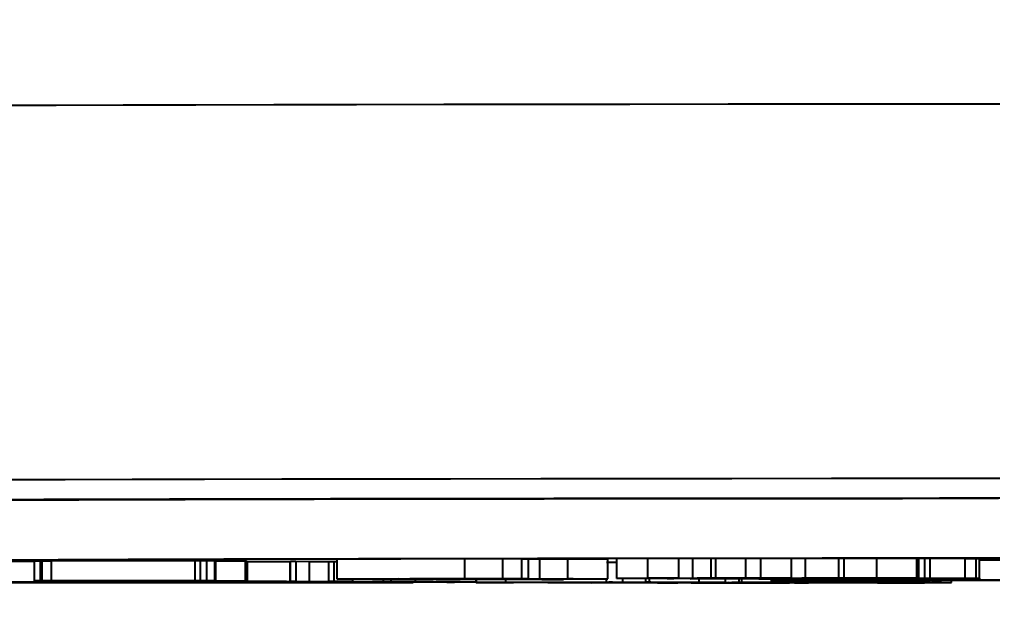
# Model space of a CAD drawing. Header units: millimetres. Extents: x 1852 to 4288, y 681 to 2404.
# Drawn here: x 2836.99 to 2886.38, y 882.88 to 912.52 of the extents above; entities that cross this region are included whole.
import ezdxf

# ---------------------------------------------------------------- set-up
doc = ezdxf.new("R2010")
doc.units = ezdxf.units.MM
doc.layers.add('AM_5', color=3, linetype='Continuous', lineweight=25)
doc.styles.add('SLDTEXTSTYLE1', font='txt.shx', dxfattribs={"width": 0.7, "bigfont": 'gbcbig.shx'})
doc.dimstyles.new('SLDDIMSTYLE12$0', dxfattribs={"dimtxt": 12, "dimasz": 10, "dimexe": 0, "dimexo": 0.0625, "dimgap": 0.875, "dimtad": 1, "dimdec": 1, "dimlfac": 1.8, "dimrnd": 1e-09, "dimzin": 12, "dimdsep": 46, "dimtxsty": 'SLDTEXTSTYLE1', "dimcen": 0.09, "dimdle": 8.16, "dimclrd": 3, "dimclre": 3, "dimadec": 0, "dimazin": 3, "dimtfac": 1, "dimtdec": 1, "dimtofl": 0, "dimtmove": 0, "dimatfit": 3, "dimfxl": 0, "dimfrac": 2, "dimtolj": 1, "dimlwd": 5, "dimlwe": 5, "dimarcsym": 0})

# ---------------------------------------------------------------- blocks, each defined once
blk = doc.blocks.new('*D99')
at = {"layer": 'AM_5', "color": 3, "lineweight": 5, "transparency": 16777216}
blk.add_line((2902.723, 1125.531), (2714.729, 1125.531), dxfattribs=at)
at = {"layer": 'AM_5', "color": 3, "linetype": 'Continuous', "lineweight": 5, "transparency": 16777216}
for p, q in [((2714.729, 1115.531), (2714.729, 893.919)), ((2856.977, 883.919), (2714.729, 883.919))]:
    blk.add_line(p, q, dxfattribs=at)
at = {"layer": 'AM_5', "color": 3, "transparency": 16777216}
for points in [[(2713.062, 1115.531), (2716.396, 1115.531), (2714.729, 1125.531)], [(2713.062, 893.919), (2716.396, 893.919), (2714.729, 883.919)]]:
    blk.add_solid(points, dxfattribs=at)
at = {"layer": 'Defpoints', "color": 0, "transparency": 16777216}
for p in [(2902.785, 1125.531), (2714.729, 883.919), (2857.04, 883.919)]:
    blk.add_point(p, dxfattribs=at)
at = {"layer": 'AM_5', "color": 0, "transparency": 16777216, "insert": (2707.854, 951.201), "char_height": 12, "attachment_point": 5, "rotation": 90, "style": 'SLDTEXTSTYLE1'}
blk.add_mtext('\\A1;245', dxfattribs=at)
blk = doc.blocks.new('*D100')
at = {"layer": 'AM_5', "color": 3, "lineweight": 5, "transparency": 16777216}
blk.add_line((2855.955, 883.991), (2714.908, 883.991), dxfattribs=at)
at = {"layer": 'AM_5', "color": 3, "linetype": 'Continuous', "lineweight": 5, "transparency": 16777216}
for p, q in [((2714.908, 873.991), (2714.908, 848.835)), ((2838.697, 838.835), (2714.908, 838.835))]:
    blk.add_line(p, q, dxfattribs=at)
at = {"layer": 'AM_5', "color": 3, "transparency": 16777216}
for points in [[(2713.241, 873.991), (2716.575, 873.991), (2714.908, 883.991)], [(2713.241, 848.835), (2716.575, 848.835), (2714.908, 838.835)]]:
    blk.add_solid(points, dxfattribs=at)
at = {"layer": 'Defpoints', "color": 0, "transparency": 16777216}
for p in [(2856.017, 883.991), (2714.908, 838.835), (2838.76, 838.835)]:
    blk.add_point(p, dxfattribs=at)
at = {"layer": 'AM_5', "color": 0, "transparency": 16777216, "insert": (2708.033, 861.413), "char_height": 12, "attachment_point": 5, "rotation": 90, "style": 'SLDTEXTSTYLE1'}
blk.add_mtext('\\A1;45', dxfattribs=at)

msp = doc.modelspace()

# ---------------------------------------------------------------- linework, layer by layer
at = {"color": 7, "linetype": 'Continuous', "lineweight": 25}
for p, q in [((2859.598, 885.145), (2853.107, 885.125)), ((2853.107, 884.125), (2853.107, 885.125)), ((2861.529, 885.15), (2859.598, 885.149)), ((2859.598, 884.149), (2859.598, 885.149)), ((2861.529, 884.15), (2861.529, 885.15)), ((2862.482, 885.145), (2861.529, 885.145)), ((2862.482, 884.145), (2862.482, 885.145)), ((2863.402, 885.134), (2862.829, 885.135)), ((2862.829, 884.135), (2862.829, 885.135)), ((2864.83, 885.139), (2863.402, 885.134)), ((2863.402, 884.134), (2863.402, 885.134)), ((2866.856, 885.143), (2864.83, 885.143)), ((2864.83, 884.143), (2864.83, 885.143)), ((2866.856, 884.143), (2866.856, 885.143)), ((2868.891, 885.161), (2867.311, 885.159)), ((2867.311, 884.159), (2867.311, 885.159)), ((2870.452, 885.169), (2868.891, 885.168)), ((2868.891, 884.168), (2868.891, 885.168)), ((2870.452, 884.169), (2870.452, 885.169)), ((2871.166, 885.165), (2870.452, 885.167)), ((2872.101, 885.166), (2871.166, 885.165)), ((2871.166, 884.165), (2871.166, 885.165)), ((2872.332, 885.168), (2872.101, 885.166)), ((2872.101, 884.166), (2872.101, 885.166)), ((2873.855, 885.167), (2872.332, 885.168)), ((2872.332, 884.168), (2872.332, 885.168)), ((2874.616, 885.169), (2873.855, 885.168)), ((2873.855, 884.168), (2873.855, 885.168)), ((2876.18, 885.177), (2874.616, 885.176)), ((2874.616, 884.176), (2874.616, 885.176)), ((2876.18, 884.177), (2876.18, 885.177)), ((2876.894, 885.172), (2876.18, 885.175)), ((2878.587, 885.175), (2876.894, 885.172)), ((2876.894, 884.172), (2876.894, 885.172)), ((2878.841, 885.177), (2878.587, 885.175)), ((2878.587, 884.175), (2878.587, 885.175)), ((2880.505, 885.176), (2878.841, 885.177)), ((2878.841, 884.177), (2878.841, 885.177)), ((2880.505, 884.176), (2880.505, 885.176)), ((2882.645, 885.17), (2882.532, 885.171)), ((2882.532, 884.171), (2882.532, 885.171)), ((2882.645, 884.17), (2882.645, 885.17)), ((2882.95, 885.161), (2882.645, 885.161)), ((2883.22, 885.164), (2882.95, 885.161)), ((2882.95, 884.161), (2882.95, 885.161)), ((2884.985, 885.163), (2883.22, 885.164)), ((2883.22, 884.164), (2883.22, 885.164)), ((2884.985, 884.163), (2884.985, 885.163)), ((2885.555, 884.154), (2885.555, 885.154)), ((2885.72, 884.153), (2885.72, 885.153)), ((2838.06, 885.041), (2837.754, 885.041)), ((2837.754, 884.041), (2837.754, 885.041)), ((2838.124, 885.041), (2838.06, 885.041)), ((2838.06, 884.041), (2838.06, 885.041)), ((2838.124, 885.041), (2838.124, 884.041)), ((2845.914, 885.043), (2838.613, 885.04)), ((2838.613, 884.04), (2838.613, 885.04)), ((2845.914, 884.043), (2845.914, 885.043)), ((2846.492, 885.045), (2846.186, 885.044)), ((2846.186, 884.044), (2846.186, 885.044)), ((2846.902, 885.04), (2846.492, 885.045)), ((2846.492, 884.045), (2846.492, 885.045)), ((2846.958, 885.037), (2846.902, 885.04)), ((2846.902, 884.04), (2846.902, 885.04)), ((2846.961, 884.037), (2846.961, 885.037)), ((2848.463, 884.026), (2848.463, 885.026)), ((2848.565, 884.025), (2848.565, 885.025)), ((2850.73, 885.007), (2848.565, 885.005)), ((2850.73, 884.007), (2850.73, 885.007)), ((2851.023, 885.009), (2850.745, 885.009)), ((2850.745, 884.009), (2850.745, 885.009)), ((2851.708, 885.006), (2851.023, 885.009)), ((2851.023, 885.009), (2851.023, 884.009)), ((2851.708, 884.006), (2851.708, 885.006)), ((2852.685, 884.999), (2851.708, 884.998)), ((2852.962, 885.001), (2852.685, 885.001)), ((2852.685, 884.001), (2852.685, 885.001)), ((2853.107, 885.001), (2852.962, 885.001)), ((2852.962, 884.001), (2852.962, 885.001)), ((2853.107, 884.125), (2859.849, 884.146)), ((2853.975, 884.125), (2853.107, 884.125)), ((2853.908, 883.997), (2853.908, 884.125)), ((2856.248, 884.133), (2854.748, 884.129)), ((2854.913, 884.124), (2854.913, 884.129)), ((2854.913, 884.124), (2854.915, 884.125)), ((2854.915, 884.125), (2854.915, 884.129)), ((2855.473, 883.993), (2855.473, 884.124)), ((2855.852, 883.99), (2855.852, 884.124)), ((2860.879, 884.126), (2856.248, 884.133)), ((2858.218, 884.139), (2856.801, 884.135)), ((2856.801, 884.135), (2861.432, 884.128)), ((2857.085, 883.987), (2857.085, 884.124)), ((2857.8, 884.119), (2858.945, 884.12)), ((2862.849, 884.133), (2858.218, 884.139)), ((2858.334, 884.126), (2858.334, 884.13)), ((2861.529, 884.15), (2858.771, 884.141)), ((2858.771, 884.141), (2862.428, 884.136)), ((2858.895, 884.125), (2858.895, 884.129)), ((2858.945, 884.12), (2858.945, 884.129)), ((2858.945, 884.12), (2860.879, 884.126)), ((2866.856, 884.143), (2859.287, 884.12)), ((2859.598, 884.149), (2861.529, 884.15)), ((2859.849, 884.146), (2859.598, 884.149)), ((2860.163, 883.979), (2860.163, 884.123)), ((2860.178, 884.123), (2860.178, 883.955)), ((2860.797, 884.144), (2860.797, 884.147)), ((2860.797, 884.144), (2862.482, 884.145)), ((2861.432, 884.135), (2861.432, 884.128)), ((2861.432, 884.128), (2862.849, 884.133)), ((2861.658, 884.127), (2861.658, 883.962)), ((2862.829, 884.135), (2863.402, 884.134)), ((2863.402, 884.134), (2865.097, 884.14)), ((2864.609, 884.105), (2864.609, 884.136)), ((2865.097, 884.14), (2864.83, 884.143)), ((2864.83, 884.143), (2866.856, 884.143)), ((2866.783, 883.965), (2866.783, 884.143)), ((2867.311, 884.159), (2870.406, 884.164)), ((2868.171, 884.159), (2867.311, 884.159)), ((2867.619, 883.961), (2867.619, 884.159)), ((2868.781, 883.961), (2868.781, 884.16)), ((2868.891, 884.168), (2870.452, 884.169)), ((2868.961, 883.961), (2868.961, 884.16)), ((2870.162, 884.162), (2869.461, 884.161)), ((2869.861, 884.15), (2869.861, 884.162)), ((2869.861, 884.15), (2870.203, 884.154)), ((2870.069, 884.15), (2869.861, 884.15)), ((2870.452, 884.169), (2870.306, 884.167)), ((2870.306, 884.167), (2871.166, 884.165)), ((2871.03, 884.145), (2882.95, 884.161)), ((2871.888, 884.144), (2871.03, 884.145)), ((2871.153, 884.161), (2871.144, 884.161)), ((2871.166, 884.165), (2872.101, 884.166)), ((2873.902, 884.167), (2871.39, 884.164)), ((2871.39, 884.164), (2871.801, 884.162)), ((2871.49, 883.958), (2871.49, 884.144)), ((2871.801, 884.162), (2871.801, 884.164)), ((2872.101, 884.166), (2872.332, 884.168)), ((2872.296, 884.151), (2880.069, 884.162)), ((2873.159, 884.151), (2872.296, 884.151)), ((2872.332, 884.168), (2873.902, 884.167)), ((2872.821, 883.953), (2872.821, 884.146)), ((2877.855, 884.153), (2873.18, 884.147)), ((2873.917, 884.156), (2873.226, 884.154)), ((2873.513, 883.954), (2873.513, 884.147)), ((2873.663, 883.955), (2873.663, 884.147)), ((2873.855, 884.168), (2876.134, 884.171)), ((2874.716, 884.168), (2873.855, 884.168)), ((2873.902, 884.167), (2873.902, 884.168)), ((2881.987, 884.163), (2874.451, 884.153)), ((2874.521, 884.137), (2874.521, 884.148)), ((2874.729, 884.137), (2874.521, 884.137)), ((2874.59, 884.162), (2874.59, 884.168)), ((2874.616, 884.176), (2876.18, 884.177)), ((2875.157, 884.149), (2875.157, 884.086)), ((2875.574, 884.158), (2875.574, 884.173)), ((2875.8, 884.158), (2875.574, 884.158)), ((2875.836, 884.149), (2875.836, 884.15)), ((2875.836, 884.149), (2877.487, 884.148)), ((2876.18, 884.177), (2875.998, 884.175)), ((2875.998, 884.175), (2876.894, 884.172)), ((2876.101, 884.167), (2876.005, 884.17)), ((2876.894, 884.172), (2878.587, 884.175)), ((2877.487, 884.148), (2876.979, 884.147)), ((2880.505, 884.176), (2877.174, 884.172)), ((2877.487, 884.148), (2877.487, 884.152)), ((2877.616, 884.143), (2877.616, 884.153)), ((2877.765, 884.143), (2877.616, 884.143)), ((2879.796, 884.146), (2877.855, 884.153)), ((2878.587, 884.175), (2878.841, 884.177)), ((2884.985, 884.163), (2878.674, 884.154)), ((2878.674, 884.154), (2880.654, 884.147)), ((2878.841, 884.177), (2880.505, 884.176)), ((2879.565, 884.164), (2878.915, 884.162)), ((2880.069, 884.162), (2880.323, 884.164)), ((2880.323, 884.164), (2881.987, 884.163)), ((2880.523, 884.155), (2880.523, 884.157)), ((2880.613, 884.154), (2880.523, 884.155)), ((2880.654, 884.147), (2880.654, 884.157)), ((2880.999, 884.145), (2880.999, 884.157)), ((2882.532, 884.171), (2882.645, 884.17)), ((2882.95, 884.161), (2883.22, 884.164)), ((2883.22, 884.164), (2884.985, 884.163)), ((2885.045, 884.086), (2885.045, 884.152)), ((2838.145, 884.037), (2837.754, 884.041)), ((2837.754, 884.041), (2838.06, 884.041)), ((2838.06, 884.041), (2838.124, 884.041)), ((2838.435, 884.037), (2838.451, 884.037)), ((2838.613, 884.04), (2845.914, 884.043)), ((2846.061, 884.041), (2838.76, 884.038)), ((2839.607, 884.038), (2839.607, 884.022)), ((2843.059, 884.033), (2843.059, 884.04)), ((2844.016, 883.997), (2843.07, 884.001)), ((2843.07, 884.001), (2843.348, 884.001)), ((2843.348, 884.001), (2843.537, 884)), ((2844.294, 883.997), (2844.016, 883.997)), ((2844.105, 883.998), (2844.294, 883.997)), ((2844.118, 884), (2850.73, 884.007)), ((2850.502, 884.006), (2844.261, 883.999)), ((2844.294, 883.997), (2844.294, 883.999)), ((2845.459, 883.991), (2850.551, 884.006)), ((2845.459, 883.991), (2845.459, 884.001)), ((2845.602, 883.99), (2845.459, 883.991)), ((2852.86, 883.998), (2845.602, 883.99)), ((2846.186, 884.044), (2846.492, 884.045)), ((2846.242, 884.044), (2846.186, 884.044)), ((2846.492, 884.045), (2846.902, 884.04)), ((2846.902, 884.04), (2846.884, 884.037)), ((2851.708, 884.006), (2847.26, 883.993)), ((2847.26, 883.993), (2847.308, 883.993)), ((2847.308, 883.993), (2852.718, 883.999)), ((2847.308, 883.993), (2847.308, 883.993)), ((2847.46, 883.992), (2847.46, 883.985)), ((2847.804, 883.982), (2847.497, 883.984)), ((2850.073, 883.995), (2850.073, 883.993)), ((2850.551, 884.006), (2850.502, 884.006)), ((2850.888, 884.008), (2850.745, 884.009)), ((2850.745, 884.009), (2851.023, 884.009)), ((2850.848, 883.973), (2851.09, 883.974)), ((2852.533, 883.969), (2850.848, 883.973)), ((2851.023, 884.009), (2851.708, 884.006)), ((2851.09, 883.974), (2851.383, 883.973)), ((2851.998, 883.973), (2857.661, 883.982)), ((2852.485, 883.97), (2852.776, 883.969)), ((2858.141, 883.981), (2852.518, 883.971)), ((2852.776, 883.969), (2852.533, 883.969)), ((2852.874, 884), (2852.685, 884.001)), ((2852.685, 884.001), (2852.962, 884.001)), ((2852.71, 883.984), (2852.71, 883.998)), ((2852.718, 883.999), (2852.718, 884.001)), ((2852.776, 883.969), (2852.776, 883.972)), ((2852.962, 884.001), (2853.908, 883.997)), ((2853.631, 883.997), (2853.442, 883.998)), ((2853.908, 883.997), (2853.631, 883.997)), ((2855.257, 883.985), (2857.085, 883.987)), ((2855.411, 883.985), (2855.257, 883.985)), ((2857.085, 883.987), (2860.163, 883.979)), ((2858.886, 883.975), (2858.684, 883.976)), ((2860.163, 883.979), (2858.886, 883.975)), ((2865.863, 883.943), (2863.806, 883.946)), ((2863.806, 883.946), (2863.987, 883.946)), ((2863.987, 883.946), (2864.285, 883.946)), ((2864.609, 884.105), (2864.378, 884.105)), ((2864.911, 883.946), (2869.186, 883.959)), ((2867.57, 883.951), (2865.597, 883.945)), ((2865.744, 883.944), (2865.744, 883.946)), ((2865.744, 883.944), (2866.044, 883.943)), ((2866.044, 883.943), (2865.863, 883.943)), ((2866.044, 883.943), (2866.044, 883.946)), ((2868.897, 883.949), (2867.57, 883.951)), ((2869.872, 883.958), (2867.749, 883.952)), ((2867.749, 883.952), (2868.82, 883.95)), ((2869.038, 883.961), (2868.781, 883.961)), ((2868.781, 883.961), (2868.961, 883.961)), ((2868.82, 883.95), (2868.82, 883.955)), ((2868.961, 883.961), (2871.49, 883.958)), ((2869.369, 883.938), (2869.369, 883.957)), ((2869.369, 883.938), (2869.517, 883.939)), ((2874.037, 883.933), (2869.369, 883.938)), ((2869.517, 883.939), (2869.517, 883.957)), ((2869.517, 883.939), (2869.793, 883.938)), ((2870.403, 883.939), (2873.956, 883.952)), ((2871.095, 883.957), (2870.496, 883.958)), ((2872.998, 883.945), (2871.135, 883.938)), ((2871.347, 883.936), (2871.347, 883.938)), ((2871.347, 883.936), (2872.538, 883.935)), ((2871.644, 883.951), (2872.088, 883.953)), ((2872.538, 883.935), (2872.538, 883.943)), ((2874.324, 883.943), (2872.998, 883.945)), ((2874.688, 883.952), (2873.149, 883.946)), ((2873.149, 883.946), (2874.474, 883.944)), ((2873.513, 883.954), (2873.663, 883.955)), ((2873.742, 883.954), (2873.513, 883.954)), ((2873.663, 883.955), (2878.147, 883.949)), ((2873.956, 883.952), (2874.02, 883.953)), ((2875.506, 883.936), (2874.037, 883.933)), ((2874.474, 883.944), (2874.474, 883.951)), ((2874.797, 883.939), (2874.524, 883.94)), ((2874.524, 883.94), (2874.624, 883.94)), ((2876.263, 883.945), (2874.797, 883.939)), ((2874.99, 883.932), (2874.99, 883.935)), ((2876.916, 883.93), (2874.99, 883.932)), ((2874.99, 883.932), (2875.108, 883.932)), ((2875.108, 883.932), (2875.108, 883.935)), ((2875.108, 883.932), (2875.493, 883.932)), ((2875.157, 884.083), (2875.157, 884.086)), ((2875.157, 884.086), (2885.045, 884.086)), ((2876.197, 884.083), (2875.157, 884.083)), ((2875.157, 884.024), (2875.157, 884.083)), ((2875.157, 884.022), (2875.157, 884.024)), ((2875.157, 884.024), (2876.197, 884.024)), ((2883.235, 884.022), (2875.157, 884.022)), ((2876.577, 883.95), (2875.296, 883.952)), ((2875.327, 883.936), (2875.327, 883.942)), ((2875.327, 883.936), (2875.506, 883.936)), ((2875.493, 883.932), (2875.493, 883.936)), ((2875.506, 883.936), (2875.506, 883.942)), ((2875.84, 883.945), (2875.84, 883.951)), ((2875.84, 883.945), (2875.99, 883.946)), ((2875.99, 883.946), (2875.99, 883.951)), ((2875.99, 883.946), (2876.263, 883.945)), ((2876.082, 883.932), (2878.864, 883.947)), ((2876.082, 883.932), (2876.082, 883.945)), ((2876.197, 884.024), (2876.197, 884.083)), ((2876.263, 883.945), (2876.263, 883.951)), ((2878.997, 883.946), (2876.371, 883.932)), ((2876.649, 883.931), (2876.649, 883.933)), ((2876.649, 883.931), (2877.034, 883.93)), ((2877.034, 883.93), (2876.916, 883.93)), ((2877.034, 883.93), (2877.034, 883.936)), ((2877.805, 883.945), (2877.525, 883.946)), ((2877.757, 884.027), (2877.757, 884.08)), ((2878.147, 883.949), (2877.805, 883.945)), ((2878.147, 883.949), (2878.147, 884.022)), ((2878.298, 883.948), (2878.298, 884.022)), ((2878.298, 883.948), (2878.415, 883.949)), ((2878.587, 883.948), (2878.298, 883.948)), ((2878.415, 884.022), (2878.415, 883.949)), ((2878.415, 883.949), (2879.812, 883.948)), ((2878.864, 883.947), (2878.909, 883.947)), ((2879.093, 883.946), (2878.997, 883.946)), ((2879.854, 883.927), (2879.093, 883.946)), ((2879.812, 883.948), (2879.812, 884.022)), ((2879.812, 883.948), (2880.536, 883.932)), ((2880.143, 883.927), (2879.854, 883.927)), ((2883.198, 883.943), (2880.143, 883.927)), ((2880.536, 883.932), (2880.536, 884.022)), ((2880.536, 883.932), (2880.632, 883.931)), ((2880.632, 883.931), (2880.632, 884.022)), ((2880.632, 883.931), (2882.909, 883.943)), ((2880.634, 884.056), (2880.634, 884.08)), ((2884.442, 884.056), (2880.634, 884.056)), ((2884.596, 884.053), (2880.634, 884.053)), ((2880.634, 884.053), (2880.634, 884.027)), ((2882.194, 884.083), (2884.095, 884.083)), ((2882.194, 884.024), (2882.194, 884.053)), ((2882.194, 884.024), (2883.235, 884.024)), ((2882.247, 883.945), (2882.247, 884.022)), ((2882.247, 883.945), (2882.364, 883.946)), ((2882.632, 883.945), (2882.247, 883.945)), ((2882.364, 883.946), (2882.364, 884.022)), ((2882.364, 883.946), (2884.291, 883.944)), ((2882.909, 883.943), (2882.954, 883.944)), ((2883.235, 884.024), (2883.235, 884.053)), ((2883.235, 884.024), (2883.235, 884.022)), ((2884.173, 883.943), (2883.788, 883.944)), ((2884.291, 883.944), (2884.173, 883.943)), ((2884.291, 883.944), (2884.291, 884.053)), ((2890.163, 884.022), (2884.596, 884.053))]:
    msp.add_line(p, q, dxfattribs=at)
at = {"color": 7, "linetype": 'Continuous', "lineweight": 25, "flags": 128}
for points in [[(2888.636, 908.227), (2883.311, 908.224), (2878.076, 908.221), (2872.957, 908.217), (2867.978, 908.212), (2863.16, 908.207), (2858.527, 908.201), (2854.101, 908.194), (2849.9, 908.187), (2845.947, 908.179), (2842.257, 908.17), (2838.85, 908.161), (2835.739, 908.151), (2832.941, 908.141), (2830.468, 908.131), (2828.331, 908.12), (2826.54, 908.109)], [(2888.636, 889.227), (2883.377, 889.224), (2878.207, 889.221), (2873.148, 889.217), (2868.224, 889.213), (2863.457, 889.207), (2858.869, 889.201), (2854.481, 889.195), (2850.312, 889.187), (2846.381, 889.18), (2842.705, 889.171), (2839.303, 889.162), (2836.188, 889.153), (2833.376, 889.143), (2830.878, 889.133), (2828.707, 889.122), (2826.871, 889.112), (2825.38, 889.1), (2824.24, 889.089)], [(2886.687, 888.207), (2881.817, 888.205), (2877.051, 888.201), (2872.415, 888.197), (2867.93, 888.192), (2863.62, 888.186), (2859.506, 888.18), (2855.608, 888.173), (2851.947, 888.166), (2848.539, 888.158), (2845.402, 888.149), (2842.553, 888.14), (2840.004, 888.131), (2837.768, 888.121), (2835.857, 888.111), (2834.281, 888.101), (2833.047, 888.091), (2832.161, 888.08), (2831.627, 888.069), (2831.449, 888.059), (2831.449, 888.059)]]:
    msp.add_lwpolyline(points, dxfattribs=at)
at = {"color": 7, "linetype": 'Continuous', "lineweight": 25}
for points, knots in [([(2888.815, 888.225), (2886.319, 888.224), (2881.282, 888.221), (2873.905, 888.216), (2866.663, 888.209), (2859.684, 888.2), (2853.081, 888.19), (2846.987, 888.178), (2841.495, 888.165), (2836.683, 888.151), (2832.62, 888.136), (2829.351, 888.121), (2826.812, 888.105), (2825.75, 888.094), (2825.224, 888.089)], [0, 0, 0, 0, 0.079959, 0.161371, 0.244142, 0.328893, 0.414217, 0.5, 0.585778, 0.671102, 0.755858, 0.838624, 0.920039, 1, 1, 1, 1]), ([(2834.504, 885.061), (2834.551, 885.065), (2834.658, 885.073), (2835.528, 885.086), (2837.008, 885.099), (2839.184, 885.113), (2842.014, 885.126), (2845.528, 885.139), (2849.682, 885.151), (2854.426, 885.162), (2859.687, 885.173), (2865.379, 885.181), (2871.402, 885.189), (2877.625, 885.195), (2883.99, 885.2), (2890.343, 885.203), (2896.682, 885.205), (2902.949, 885.205), (2909.216, 885.205), (2915.555, 885.203), (2921.908, 885.2), (2928.273, 885.195), (2934.496, 885.189), (2940.519, 885.181), (2946.211, 885.173), (2951.472, 885.162), (2956.216, 885.151), (2960.37, 885.139), (2963.884, 885.126), (2966.714, 885.113), (2968.89, 885.099), (2970.371, 885.086), (2971.242, 885.073), (2971.349, 885.065), (2971.397, 885.061)], [0, 0, 0, 0, 0.023828, 0.053273, 0.084485, 0.115699, 0.147957, 0.180726, 0.213842, 0.247136, 0.28043, 0.313546, 0.346314, 0.378573, 0.409785, 0.440999, 0.470442, 0.499888, 0.529332, 0.558778, 0.58999, 0.621203, 0.653462, 0.68623, 0.719347, 0.752641, 0.785934, 0.819051, 0.851819, 0.884078, 0.915289, 0.946503, 0.975948, 1, 1, 1, 1]), ([(2862.829, 885.135), (2862.794, 885.136), (2862.732, 885.137), (2862.607, 885.139), (2862.522, 885.14), (2862.482, 885.14)], [0, 0, 0, 0, 0.408182, 0.725272, 1, 1, 1, 1]), ([(2882.532, 885.171), (2881.863, 885.17), (2881.184, 885.17), (2880.514, 885.17), (2880.505, 885.17)], [0, 0, 0, 0, 0.986687, 1, 1, 1, 1]), ([(2885.555, 885.154), (2885.444, 885.154), (2885.285, 885.154), (2885.054, 885.155), (2884.985, 885.155)], [0, 0, 0, 0, 0.700719, 1, 1, 1, 1]), ([(2885.718, 885.153), (2885.705, 885.153), (2885.679, 885.153), (2885.598, 885.153), (2885.555, 885.154)], [0, 0, 0, 0, 0.457866, 1, 1, 1, 1]), ([(2837.754, 885.014), (2837.535, 885.016), (2836.58, 885.021), (2835.55, 885.032), (2834.607, 885.045), (2834.502, 885.054), (2834.449, 885.059)], [0, 0, 0, 0, 0.093549, 0.407564, 0.703776, 1, 1, 1, 1]), ([(2838.613, 885.04), (2838.545, 885.04), (2838.444, 885.04), (2838.315, 885.04), (2838.232, 885.04), (2838.161, 885.04), (2838.138, 885.041), (2838.124, 885.041)], [0, 0, 0, 0, 0.282258, 0.415886, 0.550305, 0.716557, 1, 1, 1, 1]), ([(2846.243, 885.043), (2846.244, 885.043), (2846.249, 885.043), (2846.203, 885.043), (2846.112, 885.043), (2846.007, 885.043), (2845.935, 885.043), (2845.914, 885.043)], [0, 0, 0, 0, 0.132695, 0.344902, 0.557282, 0.875523, 1, 1, 1, 1]), ([(2848.463, 885.026), (2848.332, 885.027), (2848.089, 885.028), (2847.487, 885.029), (2847.087, 885.03), (2846.961, 885.03)], [0, 0, 0, 0, 0.4404149, 0.8228014, 1, 1, 1, 1]), ([(2848.545, 885.025), (2848.54, 885.025), (2848.534, 885.026), (2848.473, 885.026), (2848.463, 885.026)], [0, 0, 0, 0, 0.830719, 1, 1, 1, 1]), ([(2867.311, 884.964), (2867.296, 884.964), (2867.199, 884.965), (2866.973, 884.965), (2866.783, 884.965)], [0, 0, 0, 0, 0.156668, 1, 1, 1, 1]), ([(2887.016, 885.086), (2886.908, 885.086), (2886.488, 885.086), (2886.048, 885.086), (2885.72, 885.086)], [0, 0, 0, 0, 0.254888, 1, 1, 1, 1]), ([(2854.748, 884.129), (2854.657, 884.128), (2854.475, 884.128), (2854.2, 884.127), (2854.058, 884.126), (2853.975, 884.125)], [0, 0, 0, 0, 0.297154, 0.594531, 1, 1, 1, 1]), ([(2858.162, 884.124), (2857.866, 884.124), (2857.274, 884.124), (2856.18, 884.124), (2855.394, 884.124), (2854.913, 884.124)], [0, 0, 0, 0, 0.280043, 0.559301, 1, 1, 1, 1]), ([(2854.915, 884.125), (2855.225, 884.125), (2855.845, 884.126), (2856.702, 884.126), (2857.384, 884.127), (2857.901, 884.127), (2858.185, 884.127), (2858.316, 884.126), (2858.334, 884.126)], [0, 0, 0, 0, 0.277873, 0.555831, 0.757162, 0.870741, 0.982618, 1, 1, 1, 1]), ([(2864.378, 884.105), (2864.122, 884.106), (2863.502, 884.109), (2861.243, 884.115), (2859.122, 884.117), (2857.8, 884.119)], [0, 0, 0, 0, 0.209452, 0.506883, 1, 1, 1, 1]), ([(2858.971, 884.124), (2858.953, 884.124), (2858.917, 884.124), (2858.792, 884.124), (2858.612, 884.124), (2858.386, 884.124), (2858.237, 884.124), (2858.162, 884.124)], [0, 0, 0, 0, 0.0876057, 0.1756397, 0.4450626, 0.7212942, 1, 1, 1, 1]), ([(2858.334, 884.126), (2858.484, 884.126), (2858.738, 884.126), (2858.898, 884.125), (2858.971, 884.124), (2859.007, 884.124), (2858.982, 884.124), (2858.971, 884.124)], [0, 0, 0, 0, 0.407699, 0.690083, 0.843754, 0.934161, 1, 1, 1, 1]), ([(2859.287, 884.12), (2859.838, 884.119), (2860.856, 884.118), (2862.225, 884.115), (2863.645, 884.112), (2864.334, 884.108), (2864.57, 884.106), (2864.609, 884.105)], [0, 0, 0, 0, 0.221372, 0.409276, 0.596404, 0.933221, 1, 1, 1, 1]), ([(2862.428, 884.136), (2862.235, 884.137), (2861.931, 884.139), (2861.409, 884.142), (2861.002, 884.144), (2860.797, 884.144)], [0, 0, 0, 0, 0.46227, 0.729265, 1, 1, 1, 1]), ([(2862.482, 884.145), (2862.426, 884.144), (2862.336, 884.143), (2862.389, 884.142), (2862.439, 884.141), (2862.464, 884.141)], [0, 0, 0, 0, 0.451045, 0.724772, 1, 1, 1, 1]), ([(2862.464, 884.141), (2862.523, 884.14), (2862.627, 884.139), (2862.75, 884.137), (2862.802, 884.136), (2862.829, 884.135)], [0, 0, 0, 0, 0.39149, 0.695584, 1, 1, 1, 1]), ([(2869.461, 884.161), (2869.322, 884.161), (2869.045, 884.161), (2868.605, 884.16), (2868.33, 884.159), (2868.171, 884.159)], [0, 0, 0, 0, 0.297582, 0.595326, 1, 1, 1, 1]), ([(2870.406, 884.164), (2870.225, 884.164), (2869.888, 884.165), (2869.381, 884.167), (2869.054, 884.168), (2868.891, 884.168)], [0, 0, 0, 0, 0.369183, 0.684555, 1, 1, 1, 1]), ([(2871.043, 884.157), (2870.949, 884.156), (2870.758, 884.153), (2870.301, 884.151), (2870.069, 884.15)], [0, 0, 0, 0, 0.493905, 1, 1, 1, 1]), ([(2870.288, 884.158), (2870.289, 884.158), (2870.323, 884.159), (2870.241, 884.161), (2870.162, 884.162)], [0, 0, 0, 0, 0.05128, 1, 1, 1, 1]), ([(2873.226, 884.154), (2873.06, 884.154), (2872.728, 884.156), (2872.03, 884.158), (2871.502, 884.16), (2871.153, 884.161)], [0, 0, 0, 0, 0.25307, 0.506097, 1, 1, 1, 1]), ([(2871.801, 884.162), (2872.11, 884.163), (2872.738, 884.163), (2873.534, 884.163), (2874.093, 884.163), (2874.405, 884.163), (2874.529, 884.162), (2874.59, 884.162)], [0, 0, 0, 0, 0.325958, 0.662347, 0.799326, 0.902609, 1, 1, 1, 1]), ([(2873.18, 884.147), (2873.041, 884.146), (2872.764, 884.146), (2872.322, 884.145), (2872.047, 884.145), (2871.888, 884.144)], [0, 0, 0, 0, 0.297206, 0.594593, 1, 1, 1, 1]), ([(2874.015, 884.161), (2873.791, 884.161), (2873.362, 884.161), (2872.655, 884.162), (2872.186, 884.162), (2871.95, 884.162)], [0, 0, 0, 0, 0.350612, 0.672174, 1, 1, 1, 1]), ([(2871.95, 884.162), (2872.131, 884.161), (2872.492, 884.16), (2873.143, 884.158), (2873.625, 884.157), (2873.917, 884.156)], [0, 0, 0, 0, 0.282431, 0.564866, 1, 1, 1, 1]), ([(2874.451, 884.153), (2874.313, 884.153), (2874.036, 884.152), (2873.594, 884.152), (2873.318, 884.151), (2873.159, 884.151)], [0, 0, 0, 0, 0.297214, 0.594601, 1, 1, 1, 1]), ([(2874.703, 884.16), (2874.683, 884.16), (2874.644, 884.16), (2874.548, 884.16), (2874.401, 884.16), (2874.213, 884.16), (2874.081, 884.16), (2874.015, 884.161)], [0, 0, 0, 0, 0.082107, 0.164925, 0.356677, 0.675002, 1, 1, 1, 1]), ([(2874.521, 884.137), (2874.766, 884.138), (2875.237, 884.141), (2875.693, 884.145), (2875.788, 884.148), (2875.836, 884.149)], [0, 0, 0, 0, 0.35008, 0.672322, 1, 1, 1, 1]), ([(2874.59, 884.162), (2874.658, 884.162), (2874.766, 884.161), (2874.773, 884.161), (2874.75, 884.16), (2874.747, 884.16), (2874.715, 884.16), (2874.703, 884.16)], [0, 0, 0, 0, 0.414992, 0.667292, 0.851809, 0.943552, 1, 1, 1, 1]), ([(2876.134, 884.171), (2875.952, 884.172), (2875.614, 884.173), (2875.102, 884.175), (2874.778, 884.176), (2874.616, 884.176)], [0, 0, 0, 0, 0.369297, 0.684635, 1, 1, 1, 1]), ([(2876.005, 884.17), (2875.867, 884.17), (2875.59, 884.17), (2875.148, 884.169), (2874.874, 884.168), (2874.716, 884.168)], [0, 0, 0, 0, 0.297538, 0.595282, 1, 1, 1, 1]), ([(2876.979, 884.147), (2876.756, 884.146), (2876.342, 884.144), (2875.608, 884.14), (2875.022, 884.138), (2874.729, 884.137)], [0, 0, 0, 0, 0.365437, 0.681548, 1, 1, 1, 1]), ([(2875.574, 884.158), (2875.731, 884.16), (2876.03, 884.162), (2876.087, 884.165), (2876.114, 884.166)], [0, 0, 0, 0, 0.523773, 1, 1, 1, 1]), ([(2876.956, 884.169), (2876.915, 884.167), (2876.843, 884.165), (2876.434, 884.161), (2876.012, 884.159), (2875.8, 884.158)], [0, 0, 0, 0, 0.386257, 0.690164, 1, 1, 1, 1]), ([(2878.915, 884.162), (2878.745, 884.162), (2878.404, 884.164), (2877.757, 884.166), (2877.267, 884.168), (2876.956, 884.169)], [0, 0, 0, 0, 0.266774, 0.533551, 1, 1, 1, 1]), ([(2877.174, 884.172), (2877.799, 884.171), (2879.051, 884.17), (2880.92, 884.17), (2882.053, 884.17), (2882.532, 884.171)], [0, 0, 0, 0, 0.365081, 0.731832, 1, 1, 1, 1]), ([(2882.064, 884.168), (2881.399, 884.168), (2880.254, 884.168), (2878.689, 884.169), (2877.845, 884.17), (2877.418, 884.171)], [0, 0, 0, 0, 0.407022, 0.699492, 1, 1, 1, 1]), ([(2877.418, 884.171), (2877.597, 884.17), (2877.956, 884.169), (2878.661, 884.167), (2879.208, 884.165), (2879.565, 884.164)], [0, 0, 0, 0, 0.257454, 0.514908, 1, 1, 1, 1]), ([(2877.616, 884.143), (2877.92, 884.144), (2878.467, 884.144), (2879.092, 884.145), (2879.462, 884.145), (2879.636, 884.145), (2879.751, 884.146), (2879.827, 884.146), (2879.858, 884.146), (2879.864, 884.146), (2879.832, 884.146), (2879.804, 884.146), (2879.796, 884.146)], [0, 0, 0, 0, 0.35041, 0.630866, 0.725925, 0.790521, 0.841305, 0.86957, 0.898179, 0.941209, 0.984756, 1, 1, 1, 1]), ([(2880.338, 884.142), (2880.131, 884.143), (2879.712, 884.143), (2878.804, 884.143), (2878.167, 884.143), (2877.765, 884.143)], [0, 0, 0, 0, 0.263652, 0.534652, 1, 1, 1, 1]), ([(2880.654, 884.147), (2880.769, 884.147), (2880.95, 884.146), (2881.028, 884.145), (2880.861, 884.144), (2880.558, 884.143), (2880.338, 884.142)], [0, 0, 0, 0, 0.268227, 0.423788, 0.580622, 1, 1, 1, 1]), ([(2880.523, 884.155), (2881.185, 884.155), (2882.183, 884.155), (2883.515, 884.155), (2884.412, 884.155), (2885.084, 884.155), (2885.417, 884.154), (2885.535, 884.154), (2885.555, 884.154)], [0, 0, 0, 0, 0.381103, 0.574669, 0.765651, 0.888057, 0.981539, 1, 1, 1, 1]), ([(2885.08, 884.152), (2884.447, 884.152), (2883.41, 884.153), (2881.901, 884.154), (2881.044, 884.154), (2880.613, 884.154)], [0, 0, 0, 0, 0.437716, 0.717507, 1, 1, 1, 1]), ([(2882.645, 884.17), (2882.487, 884.17), (2882.22, 884.169), (2882.049, 884.168), (2882.059, 884.168), (2882.064, 884.168)], [0, 0, 0, 0, 0.431037, 0.72606, 1, 1, 1, 1]), ([(2885.655, 884.152), (2885.622, 884.152), (2885.531, 884.152), (2885.386, 884.152), (2885.229, 884.152), (2885.129, 884.152), (2885.08, 884.152)], [0, 0, 0, 0, 0.1702702, 0.4642597, 0.7315085, 1, 1, 1, 1]), ([(2885.555, 884.154), (2885.606, 884.153), (2885.711, 884.153), (2885.749, 884.152), (2885.721, 884.152), (2885.677, 884.152), (2885.655, 884.152)], [0, 0, 0, 0, 0.391814, 0.807915, 0.901195, 1, 1, 1, 1]), ([(2838.124, 884.041), (2838.142, 884.04), (2838.168, 884.04), (2838.263, 884.04), (2838.358, 884.04), (2838.478, 884.04), (2838.567, 884.04), (2838.613, 884.04)], [0, 0, 0, 0, 0.35696, 0.506296, 0.628832, 0.807113, 1, 1, 1, 1]), ([(2843.335, 884.031), (2842.667, 884.03), (2841.605, 884.03), (2840.212, 884.031), (2839.277, 884.032), (2838.566, 884.034), (2838.267, 884.035), (2838.164, 884.036), (2838.145, 884.037)], [0, 0, 0, 0, 0.298114, 0.474394, 0.620068, 0.765882, 0.956507, 1, 1, 1, 1]), ([(2838.76, 884.038), (2838.709, 884.038), (2838.621, 884.038), (2838.52, 884.038), (2838.457, 884.038), (2838.448, 884.037), (2838.444, 884.037)], [0, 0, 0, 0, 0.290202, 0.50382, 0.763034, 1, 1, 1, 1]), ([(2838.451, 884.037), (2838.545, 884.036), (2838.725, 884.035), (2839.402, 884.033), (2840.418, 884.032), (2841.686, 884.032), (2842.621, 884.033), (2843.059, 884.033)], [0, 0, 0, 0, 0.179595, 0.343759, 0.495827, 0.763697, 1, 1, 1, 1]), ([(2839.638, 884.022), (2839.63, 884.022), (2839.589, 884.023), (2839.882, 884.025), (2840.566, 884.027), (2841.784, 884.029), (2842.781, 884.029), (2843.273, 884.03)], [0, 0, 0, 0, 0.036608, 0.183936, 0.408772, 0.708665, 1, 1, 1, 1]), ([(2844.935, 884.018), (2844.28, 884.017), (2843.167, 884.017), (2841.666, 884.017), (2840.678, 884.018), (2840.004, 884.019), (2839.802, 884.02), (2839.698, 884.021)], [0, 0, 0, 0, 0.3332849, 0.5666872, 0.7350111, 0.8630417, 1, 1, 1, 1]), ([(2839.998, 884.021), (2839.968, 884.021), (2839.908, 884.022), (2840.099, 884.023), (2840.558, 884.025), (2841.704, 884.026), (2842.807, 884.027), (2843.556, 884.028)], [0, 0, 0, 0, 0.098439, 0.192959, 0.327087, 0.54288, 1, 1, 1, 1]), ([(2844.652, 884.02), (2844.007, 884.019), (2843.016, 884.019), (2841.728, 884.019), (2840.947, 884.019), (2840.414, 884.02), (2840.12, 884.02), (2840.03, 884.021), (2839.998, 884.021)], [0, 0, 0, 0, 0.386905, 0.5938453, 0.741486, 0.8425466, 0.9443486, 1, 1, 1, 1]), ([(2843.059, 884.033), (2843.719, 884.033), (2844.673, 884.033), (2845.759, 884.035), (2846.343, 884.036), (2846.507, 884.037), (2846.59, 884.037)], [0, 0, 0, 0, 0.452303, 0.653993, 0.826668, 1, 1, 1, 1]), ([(2843.273, 884.03), (2843.93, 884.03), (2845.049, 884.031), (2846.529, 884.03), (2847.5, 884.029), (2848.155, 884.028), (2848.357, 884.027), (2848.463, 884.026)], [0, 0, 0, 0, 0.335879, 0.572344, 0.731569, 0.859032, 1, 1, 1, 1]), ([(2846.875, 884.036), (2846.759, 884.036), (2846.527, 884.034), (2845.694, 884.032), (2844.583, 884.031), (2843.731, 884.031), (2843.335, 884.031)], [0, 0, 0, 0, 0.221306, 0.442951, 0.740483, 1, 1, 1, 1]), ([(2843.537, 884), (2843.578, 884), (2843.637, 884), (2843.763, 884), (2843.878, 884), (2844.001, 884), (2844.079, 884), (2844.118, 884)], [0, 0, 0, 0, 0.3461, 0.493467, 0.642693, 0.820568, 1, 1, 1, 1]), ([(2843.556, 884.028), (2844.205, 884.028), (2845.2, 884.029), (2846.49, 884.029), (2847.254, 884.028), (2847.761, 884.028), (2848.012, 884.027), (2848.089, 884.026), (2848.112, 884.026)], [0, 0, 0, 0, 0.397346, 0.609831, 0.759517, 0.858592, 0.95839, 1, 1, 1, 1]), ([(2844.261, 883.999), (2844.215, 883.999), (2844.136, 883.999), (2844.059, 883.999), (2844.026, 883.999), (2844.039, 883.998), (2844.083, 883.998), (2844.105, 883.998)], [0, 0, 0, 0, 0.227355, 0.388209, 0.549679, 0.776891, 1, 1, 1, 1]), ([(2848.112, 884.026), (2848.148, 884.026), (2848.216, 884.025), (2848.112, 884.024), (2847.815, 884.023), (2846.847, 884.021), (2845.694, 884.02), (2844.78, 884.02), (2844.652, 884.02)], [0, 0, 0, 0, 0.099013, 0.188639, 0.277978, 0.435263, 0.920804, 1, 1, 1, 1]), ([(2848.463, 884.026), (2848.518, 884.026), (2848.631, 884.025), (2848.352, 884.023), (2847.59, 884.021), (2846.413, 884.019), (2845.393, 884.018), (2844.935, 884.018)], [0, 0, 0, 0, 0.14267, 0.2869, 0.459199, 0.757548, 1, 1, 1, 1]), ([(2845.914, 884.043), (2845.986, 884.043), (2846.091, 884.043), (2846.196, 884.043), (2846.248, 884.043), (2846.262, 884.043), (2846.249, 884.044), (2846.242, 884.044)], [0, 0, 0, 0, 0.3039299, 0.4394116, 0.5752405, 0.7665382, 1, 1, 1, 1]), ([(2846.596, 884.04), (2846.578, 884.04), (2846.54, 884.04), (2846.446, 884.041), (2846.327, 884.041), (2846.232, 884.041), (2846.14, 884.041), (2846.084, 884.041), (2846.061, 884.041)], [0, 0, 0, 0, 0.2921955, 0.5874478, 0.7122589, 0.8180509, 0.9240716, 1, 1, 1, 1]), ([(2846.614, 884.038), (2846.624, 884.039), (2846.643, 884.039), (2846.612, 884.039), (2846.596, 884.04)], [0, 0, 0, 0, 0.508302, 1, 1, 1, 1]), ([(2847.492, 883.985), (2847.486, 883.985), (2847.462, 883.986), (2847.868, 883.988), (2848.741, 883.991), (2849.62, 883.992), (2850.073, 883.993)], [0, 0, 0, 0, 0.075612, 0.323708, 0.651392, 1, 1, 1, 1]), ([(2853.248, 883.982), (2852.665, 883.982), (2851.673, 883.98), (2850.189, 883.98), (2849.117, 883.98), (2848.308, 883.981), (2847.974, 883.982), (2847.804, 883.982)], [0, 0, 0, 0, 0.333528, 0.567546, 0.735799, 0.864912, 1, 1, 1, 1]), ([(2848.066, 883.983), (2847.99, 883.983), (2847.842, 883.984), (2847.866, 883.985), (2848.138, 883.986), (2849.009, 883.989), (2849.965, 883.99), (2850.61, 883.991)], [0, 0, 0, 0, 0.098651, 0.191047, 0.328598, 0.547094, 1, 1, 1, 1]), ([(2852.71, 883.984), (2852.14, 883.983), (2851.266, 883.982), (2850.06, 883.981), (2849.264, 883.981), (2848.666, 883.981), (2848.28, 883.982), (2848.121, 883.982), (2848.066, 883.983)], [0, 0, 0, 0, 0.386956, 0.593793, 0.740338, 0.842099, 0.944778, 1, 1, 1, 1]), ([(2850.073, 883.993), (2850.659, 883.993), (2851.659, 883.995), (2853.128, 883.995), (2854.175, 883.995), (2854.964, 883.994), (2855.298, 883.993), (2855.473, 883.993)], [0, 0, 0, 0, 0.336368, 0.574645, 0.731944, 0.859761, 1, 1, 1, 1]), ([(2850.61, 883.991), (2851.184, 883.992), (2852.059, 883.993), (2853.29, 883.994), (2854.078, 883.994), (2854.659, 883.993), (2854.993, 883.993), (2855.128, 883.992), (2855.166, 883.992)], [0, 0, 0, 0, 0.397528, 0.607391, 0.759995, 0.859904, 0.960457, 1, 1, 1, 1]), ([(2850.73, 884.007), (2850.78, 884.007), (2850.861, 884.007), (2850.944, 884.007), (2850.977, 884.008), (2850.968, 884.008), (2850.921, 884.008), (2850.888, 884.008)], [0, 0, 0, 0, 0.239307, 0.388341, 0.538232, 0.677649, 1, 1, 1, 1]), ([(2851.383, 883.973), (2851.441, 883.973), (2851.523, 883.973), (2851.674, 883.972), (2851.798, 883.972), (2851.909, 883.973), (2851.973, 883.973), (2851.998, 883.973)], [0, 0, 0, 0, 0.362826, 0.512382, 0.662913, 0.871019, 1, 1, 1, 1]), ([(2852.518, 883.971), (2852.471, 883.971), (2852.396, 883.971), (2852.352, 883.971), (2852.357, 883.97), (2852.405, 883.97), (2852.461, 883.97), (2852.485, 883.97)], [0, 0, 0, 0, 0.266956, 0.429529, 0.591357, 0.826533, 1, 1, 1, 1]), ([(2855.166, 883.992), (2855.247, 883.992), (2855.401, 883.991), (2855.435, 883.99), (2855.29, 883.989), (2854.576, 883.987), (2853.607, 883.985), (2852.808, 883.984), (2852.71, 883.984)], [0, 0, 0, 0, 0.099186, 0.189605, 0.279846, 0.434014, 0.930829, 1, 1, 1, 1]), ([(2852.718, 883.999), (2852.768, 883.999), (2852.849, 883.999), (2852.932, 883.999), (2852.965, 883.999), (2852.956, 884), (2852.908, 884), (2852.874, 884)], [0, 0, 0, 0, 0.239079, 0.388006, 0.537788, 0.677074, 1, 1, 1, 1]), ([(2853.442, 883.998), (2853.408, 883.998), (2853.349, 883.998), (2853.22, 883.998), (2853.1, 883.998), (2852.977, 883.998), (2852.901, 883.998), (2852.86, 883.998)], [0, 0, 0, 0, 0.282446, 0.488833, 0.649378, 0.810868, 1, 1, 1, 1]), ([(2855.815, 883.989), (2855.714, 883.989), (2855.439, 883.987), (2854.51, 883.984), (2853.64, 883.983), (2853.248, 883.982)], [0, 0, 0, 0, 0.242788, 0.658331, 1, 1, 1, 1]), ([(2857.775, 883.984), (2857.636, 883.984), (2857.429, 883.985), (2857.072, 883.985), (2856.579, 883.985), (2856.031, 883.985), (2855.583, 883.985), (2855.411, 883.985)], [0, 0, 0, 0, 0.240793, 0.359777, 0.461711, 0.794413, 1, 1, 1, 1]), ([(2855.473, 883.993), (2855.618, 883.992), (2855.84, 883.991), (2855.817, 883.99), (2855.81, 883.99)], [0, 0, 0, 0, 0.659487, 1, 1, 1, 1]), ([(2857.661, 883.982), (2857.7, 883.982), (2857.802, 883.983), (2857.911, 883.983), (2857.977, 883.983), (2857.991, 883.983), (2857.994, 883.983), (2857.976, 883.983), (2857.901, 883.984), (2857.825, 883.984), (2857.775, 883.984)], [0, 0, 0, 0, 0.166709, 0.438609, 0.487323, 0.517206, 0.541802, 0.578816, 0.723084, 1, 1, 1, 1]), ([(2858.973, 883.981), (2858.944, 883.981), (2858.858, 883.981), (2858.74, 883.981), (2858.639, 883.981), (2858.584, 883.982), (2858.554, 883.982), (2858.478, 883.981), (2858.338, 883.981), (2858.216, 883.981), (2858.141, 883.981)], [0, 0, 0, 0, 0.124093, 0.372351, 0.496838, 0.517541, 0.538485, 0.574939, 0.740211, 1, 1, 1, 1]), ([(2858.684, 883.976), (2858.868, 883.976), (2859.126, 883.977), (2859.296, 883.978), (2859.345, 883.979)], [0, 0, 0, 0, 0.710757, 1, 1, 1, 1]), ([(2859.353, 883.979), (2859.356, 883.979), (2859.37, 883.979), (2859.248, 883.98), (2859.081, 883.98), (2858.973, 883.981)], [0, 0, 0, 0, 0.096311, 0.412079, 1, 1, 1, 1]), ([(2860.977, 883.951), (2860.784, 883.951), (2860.406, 883.952), (2860.146, 883.954), (2860.182, 883.956), (2860.687, 883.959), (2861.329, 883.961), (2861.658, 883.962)], [0, 0, 0, 0, 0.136914, 0.269244, 0.466964, 0.727179, 1, 1, 1, 1]), ([(2861.175, 883.951), (2861.056, 883.951), (2860.825, 883.952), (2860.676, 883.953), (2860.725, 883.955), (2861.239, 883.957), (2861.947, 883.959), (2862.417, 883.961)], [0, 0, 0, 0, 0.0990027, 0.1927602, 0.3351777, 0.5578285, 1, 1, 1, 1]), ([(2866.135, 883.954), (2865.68, 883.953), (2864.912, 883.951), (2863.583, 883.95), (2862.53, 883.949), (2861.644, 883.95), (2861.203, 883.95), (2860.977, 883.951)], [0, 0, 0, 0, 0.335274, 0.565807, 0.736276, 0.864906, 1, 1, 1, 1]), ([(2865.376, 883.955), (2864.937, 883.954), (2864.266, 883.953), (2863.251, 883.951), (2862.51, 883.95), (2861.925, 883.95), (2861.488, 883.951), (2861.271, 883.951), (2861.175, 883.951)], [0, 0, 0, 0, 0.388784, 0.594507, 0.742724, 0.84452, 0.93111, 1, 1, 1, 1]), ([(2861.658, 883.962), (2862.116, 883.963), (2862.894, 883.965), (2864.212, 883.966), (2865.239, 883.967), (2866.102, 883.966), (2866.549, 883.966), (2866.783, 883.965)], [0, 0, 0, 0, 0.337884, 0.573603, 0.730566, 0.85906, 1, 1, 1, 1]), ([(2862.417, 883.961), (2862.86, 883.962), (2863.531, 883.963), (2864.582, 883.965), (2865.31, 883.966), (2865.906, 883.966), (2866.302, 883.965), (2866.493, 883.965), (2866.551, 883.965)], [0, 0, 0, 0, 0.39949, 0.604579, 0.758371, 0.856867, 0.955984, 1, 1, 1, 1]), ([(2864.285, 883.946), (2864.357, 883.946), (2864.456, 883.946), (2864.605, 883.946), (2864.713, 883.946), (2864.823, 883.946), (2864.881, 883.946), (2864.911, 883.946)], [0, 0, 0, 0, 0.3451215, 0.47825, 0.6125433, 0.7923859, 1, 1, 1, 1]), ([(2866.551, 883.965), (2866.673, 883.965), (2866.904, 883.964), (2867.081, 883.963), (2867.107, 883.962), (2866.759, 883.959), (2866.07, 883.957), (2865.469, 883.956), (2865.376, 883.955)], [0, 0, 0, 0, 0.099608, 0.189208, 0.278687, 0.431625, 0.91232, 1, 1, 1, 1]), ([(2865.597, 883.945), (2865.568, 883.945), (2865.521, 883.945), (2865.503, 883.945), (2865.543, 883.944), (2865.624, 883.944), (2865.708, 883.944), (2865.744, 883.944)], [0, 0, 0, 0, 0.2392653, 0.3980718, 0.5583573, 0.8110269, 1, 1, 1, 1]), ([(2867.562, 883.96), (2867.402, 883.959), (2867.108, 883.957), (2866.441, 883.955), (2866.135, 883.954)], [0, 0, 0, 0, 0.541529, 1, 1, 1, 1]), ([(2866.783, 883.965), (2866.982, 883.965), (2867.382, 883.964), (2867.635, 883.963), (2867.594, 883.962), (2867.579, 883.961)], [0, 0, 0, 0, 0.3813, 0.766294, 1, 1, 1, 1]), ([(2868.82, 883.95), (2869.08, 883.95), (2869.52, 883.949), (2870.188, 883.949), (2870.736, 883.949), (2871.231, 883.95), (2871.497, 883.951), (2871.644, 883.951)], [0, 0, 0, 0, 0.269335, 0.456647, 0.599702, 0.778351, 1, 1, 1, 1]), ([(2872.405, 883.95), (2872.189, 883.95), (2871.827, 883.949), (2871.088, 883.948), (2870.365, 883.948), (2869.597, 883.948), (2869.133, 883.949), (2868.897, 883.949)], [0, 0, 0, 0, 0.253557, 0.424716, 0.595645, 0.794239, 1, 1, 1, 1]), ([(2869.186, 883.959), (2869.217, 883.959), (2869.267, 883.959), (2869.29, 883.96), (2869.268, 883.96), (2869.185, 883.96), (2869.094, 883.96), (2869.038, 883.961)], [0, 0, 0, 0, 0.242147, 0.388856, 0.536837, 0.710317, 1, 1, 1, 1]), ([(2869.793, 883.938), (2869.87, 883.938), (2869.979, 883.938), (2870.14, 883.938), (2870.249, 883.938), (2870.34, 883.938), (2870.383, 883.938), (2870.403, 883.939)], [0, 0, 0, 0, 0.350066, 0.499422, 0.650662, 0.830252, 1, 1, 1, 1]), ([(2870.496, 883.958), (2870.426, 883.958), (2870.318, 883.959), (2870.149, 883.959), (2870.025, 883.959), (2869.935, 883.958), (2869.891, 883.958), (2869.872, 883.958)], [0, 0, 0, 0, 0.336259, 0.518412, 0.701425, 0.865829, 1, 1, 1, 1]), ([(2871.135, 883.938), (2871.112, 883.938), (2871.073, 883.937), (2871.076, 883.937), (2871.118, 883.937), (2871.209, 883.937), (2871.296, 883.936), (2871.347, 883.936)], [0, 0, 0, 0, 0.233621, 0.399553, 0.564983, 0.740199, 1, 1, 1, 1]), ([(2872.124, 883.954), (2872.13, 883.954), (2872.158, 883.955), (2872.021, 883.955), (2871.662, 883.957), (2871.297, 883.957), (2871.095, 883.957)], [0, 0, 0, 0, 0.067979, 0.316164, 0.620975, 1, 1, 1, 1]), ([(2871.49, 883.958), (2871.811, 883.957), (2872.335, 883.956), (2872.765, 883.954), (2872.866, 883.953), (2872.71, 883.951), (2872.491, 883.951), (2872.405, 883.95)], [0, 0, 0, 0, 0.303232, 0.495993, 0.689194, 0.877678, 1, 1, 1, 1]), ([(2872.538, 883.935), (2872.821, 883.935), (2873.306, 883.934), (2874.106, 883.934), (2874.766, 883.935), (2875.147, 883.936), (2875.327, 883.936)], [0, 0, 0, 0, 0.296463, 0.506276, 0.766316, 1, 1, 1, 1]), ([(2874.023, 883.953), (2874.023, 883.953), (2874.025, 883.953), (2873.994, 883.953), (2873.901, 883.954), (2873.803, 883.954), (2873.742, 883.954)], [0, 0, 0, 0, 0.034336, 0.266425, 0.542953, 1, 1, 1, 1]), ([(2874.624, 883.94), (2874.725, 883.941), (2874.865, 883.941), (2874.846, 883.942), (2874.726, 883.943), (2874.532, 883.943), (2874.384, 883.943), (2874.324, 883.943)], [0, 0, 0, 0, 0.4002553, 0.5540467, 0.7092134, 0.880119, 1, 1, 1, 1]), ([(2874.474, 883.944), (2874.607, 883.944), (2874.814, 883.944), (2875.13, 883.944), (2875.388, 883.944), (2875.644, 883.944), (2875.769, 883.945), (2875.84, 883.945)], [0, 0, 0, 0, 0.265228, 0.413113, 0.562281, 0.751044, 1, 1, 1, 1]), ([(2875.296, 883.952), (2875.232, 883.952), (2875.126, 883.952), (2874.971, 883.952), (2874.856, 883.952), (2874.758, 883.952), (2874.713, 883.952), (2874.688, 883.952)], [0, 0, 0, 0, 0.2946797, 0.4891513, 0.6427246, 0.79668, 1, 1, 1, 1]), ([(2875.493, 883.932), (2875.583, 883.932), (2875.708, 883.932), (2875.875, 883.932), (2875.98, 883.932), (2876.045, 883.932), (2876.074, 883.932), (2876.082, 883.932)], [0, 0, 0, 0, 0.388994, 0.538184, 0.687796, 0.914813, 1, 1, 1, 1]), ([(2877.757, 884.08), (2877.748, 884.081), (2877.732, 884.081), (2877.534, 884.082), (2877.273, 884.083), (2876.819, 884.083), (2876.452, 884.083), (2876.197, 884.083)], [0, 0, 0, 0, 0.250411, 0.398556, 0.54744, 0.686236, 1, 1, 1, 1]), ([(2876.197, 884.024), (2876.495, 884.024), (2876.911, 884.024), (2877.384, 884.025), (2877.627, 884.026), (2877.745, 884.027), (2877.754, 884.027), (2877.757, 884.027)], [0, 0, 0, 0, 0.364031, 0.510061, 0.655864, 0.843841, 1, 1, 1, 1]), ([(2876.371, 883.932), (2876.347, 883.932), (2876.319, 883.932), (2876.338, 883.932), (2876.341, 883.932)], [0, 0, 0, 0, 0.839131, 1, 1, 1, 1]), ([(2876.355, 883.931), (2876.373, 883.931), (2876.417, 883.931), (2876.523, 883.931), (2876.611, 883.931), (2876.649, 883.931)], [0, 0, 0, 0, 0.2705737, 0.6892242, 1, 1, 1, 1]), ([(2877.525, 883.946), (2877.518, 883.946), (2877.503, 883.947), (2877.281, 883.949), (2876.905, 883.95), (2876.659, 883.95), (2876.577, 883.95)], [0, 0, 0, 0, 0.333446, 0.670522, 0.890051, 1, 1, 1, 1]), ([(2878.904, 883.948), (2878.904, 883.948), (2878.902, 883.948), (2878.862, 883.948), (2878.759, 883.948), (2878.658, 883.948), (2878.587, 883.948)], [0, 0, 0, 0, 0.094648, 0.307424, 0.510271, 1, 1, 1, 1]), ([(2880.634, 884.08), (2880.644, 884.081), (2880.662, 884.081), (2880.855, 884.082), (2881.181, 884.083), (2881.642, 884.083), (2882.007, 884.083), (2882.194, 884.083)], [0, 0, 0, 0, 0.212555, 0.375218, 0.538546, 0.763737, 1, 1, 1, 1]), ([(2880.634, 884.027), (2880.645, 884.027), (2880.664, 884.026), (2880.869, 884.026), (2881.217, 884.025), (2881.681, 884.024), (2882.039, 884.024), (2882.194, 884.024)], [0, 0, 0, 0, 0.21541, 0.378382, 0.541893, 0.800389, 1, 1, 1, 1]), ([(2882.949, 883.944), (2882.949, 883.944), (2882.947, 883.944), (2882.907, 883.944), (2882.804, 883.945), (2882.703, 883.945), (2882.632, 883.945)], [0, 0, 0, 0, 0.094648, 0.307424, 0.510271, 1, 1, 1, 1]), ([(2883.788, 883.944), (2883.722, 883.944), (2883.611, 883.944), (2883.457, 883.944), (2883.346, 883.944), (2883.256, 883.943), (2883.219, 883.943), (2883.198, 883.943)], [0, 0, 0, 0, 0.292493, 0.488495, 0.642099, 0.795375, 1, 1, 1, 1]), ([(2884.095, 884.083), (2884.764, 884.083), (2886.11, 884.083), (2887.918, 884.082), (2889.238, 884.079), (2890.162, 884.076), (2890.469, 884.073), (2890.492, 884.07), (2890.497, 884.07)], [0, 0, 0, 0, 0.196061, 0.394111, 0.547436, 0.700125, 0.928087, 1, 1, 1, 1]), ([(2890.497, 884.07), (2890.467, 884.068), (2890.406, 884.066), (2889.723, 884.061), (2888.375, 884.058), (2886.69, 884.057), (2885.343, 884.056), (2884.565, 884.056), (2884.442, 884.056)], [0, 0, 0, 0, 0.200351, 0.402646, 0.59747, 0.766762, 0.96323, 1, 1, 1, 1]), ([(2885.045, 884.086), (2885.714, 884.086), (2886.949, 884.086), (2888.716, 884.085), (2890.379, 884.084), (2891.898, 884.081), (2893.044, 884.077), (2893.352, 884.073), (2893.37, 884.071), (2893.374, 884.071)], [0, 0, 0, 0, 0.160365, 0.296332, 0.431737, 0.589347, 0.747826, 0.949128, 1, 1, 1, 1])]:
    msp.add_open_spline(points, degree=3, knots=knots, dxfattribs=at)

# ---------------------------------------------------------------- dimensions: what is measured, and where the dimension line sits
at = {"layer": 'AM_5'}
dim = msp.add_linear_dim(base=(2714.729, 883.919), p1=(2902.785, 1125.531), p2=(2857.04, 883.919), angle=90, text='245', dimstyle='SLDDIMSTYLE12$0', override={"dimlfac": 1}, dxfattribs=at)
dim.commit()
dim.dimension.update_dxf_attribs({"geometry": '*D99', "text_midpoint": (2714.729, 951.201), "dimtype": 160})
dim = msp.add_linear_dim(base=(2714.908, 838.835), p1=(2856.017, 883.991), p2=(2838.76, 838.835), angle=90, text='45', dimstyle='SLDDIMSTYLE12$0', override={"dimlfac": 1, "dimpost": ''}, dxfattribs=at)
dim.commit()
dim.dimension.update_dxf_attribs({"geometry": '*D100', "text_midpoint": (2708.033, 861.413)})

doc.saveas('drawing.dxf')
